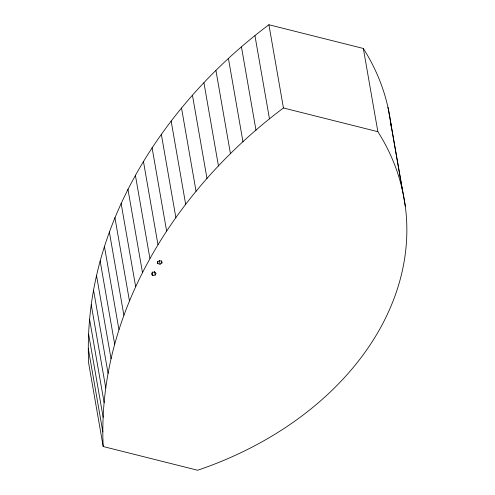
<?xml version="1.0" encoding="UTF-8"?>
<svg xmlns="http://www.w3.org/2000/svg" width="495" height="495" viewBox="0 0 495 495"><rect width="100%" height="100%" fill="white"/><g stroke="black" fill="none" stroke-linecap="round" stroke-linejoin="round"><path stroke-width="0.74" d="M363.336 48.467L377.864 131.695A312.908 236.511 -9.9 0 1 197.623 470.25L103.195 446.533L88.673 363.305C82.09 227.978 163.783 103.443 268.909 24.75L363.336 48.467A312.908 236.511 -9.9 0 1 391.211 126.633M103.195 446.533C96.618 311.2 178.311 186.671 283.437 107.978L377.864 131.695M155.189 275.059L156.111 273.32L154.688 271.978L152.336 272.374L151.408 274.106L152.837 275.455L155.189 275.059L154.564 271.489M160.058 264.206L161.952 262.975L161.661 261.199L159.477 260.648L157.589 261.88L157.874 263.662L160.058 264.206L159.433 260.642M390.753 122.89L405.281 206.118M387.975 107.316L402.497 190.538M268.909 24.75L283.437 107.978M254.956 35.72L269.484 118.949M241.467 47.025L255.995 130.253M228.461 58.651L242.983 141.879M215.95 70.581L230.472 153.809M203.946 82.801L218.468 166.029M192.468 95.3L206.99 178.528M181.529 108.058L196.057 191.28M171.146 121.058L185.668 204.287M161.327 134.293L175.849 217.515M152.083 147.733L166.605 230.961M161.574 260.84L161.952 262.975M143.432 161.376L157.954 244.604M157.503 261.521L157.874 263.662M135.376 175.199L149.898 258.421M152.213 271.885L152.837 275.455M127.933 189.177L142.455 272.405M121.108 203.309L135.63 286.531M114.908 217.565L129.43 300.793M109.346 231.932L123.868 315.16M104.42 246.392L118.942 329.621M100.145 260.933L114.667 344.155M96.519 275.523L111.047 358.751M93.555 290.163L108.077 373.385M91.247 304.815L105.769 388.043M89.601 319.479L104.129 402.701M88.624 334.125L103.152 417.353M88.314 348.74L102.842 431.968"/></g></svg>
